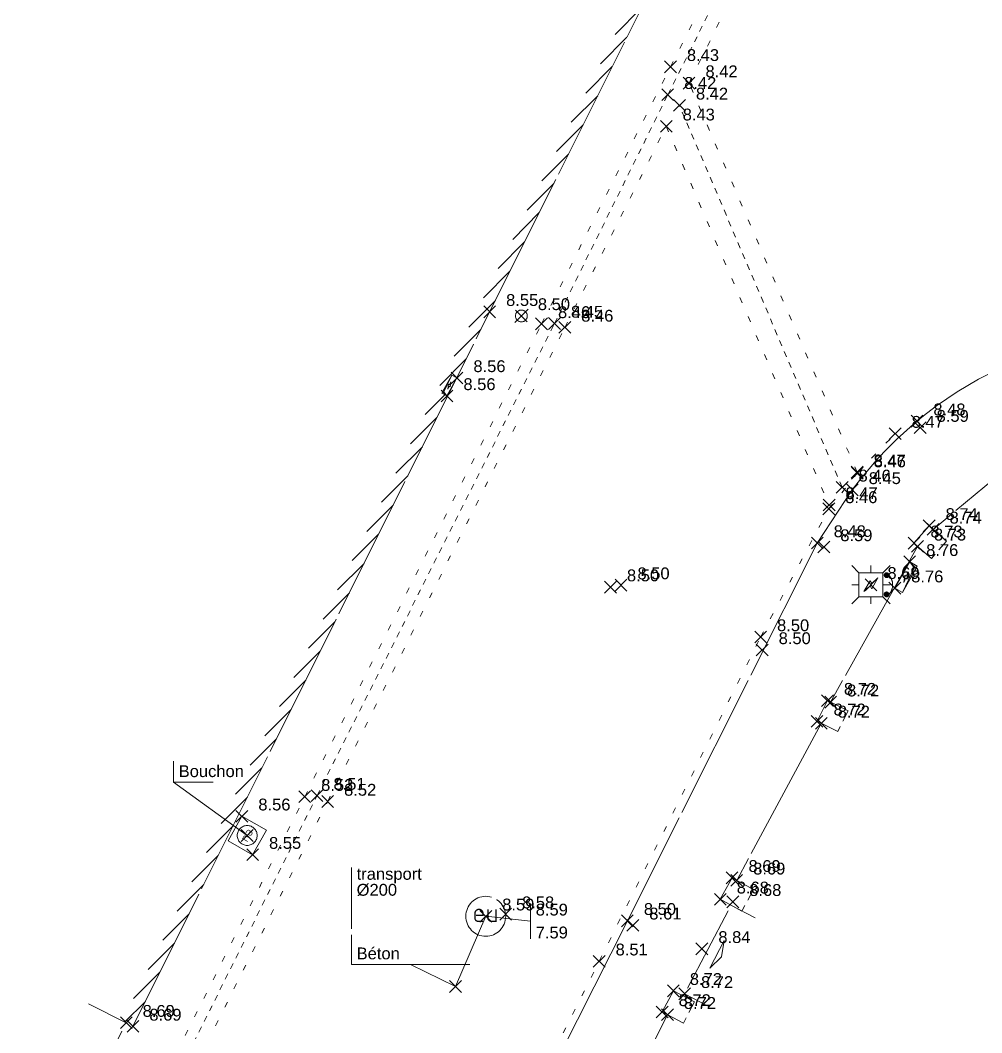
# Model space of a CAD drawing. Header units: metres. Extents: x 1232176 to 1232774, y 7198915 to 7199601.
# Drawn here: x 1232586.56 to 1232602.83, y 7199489.17 to 7199506.3 of the extents above; entities that cross this region are included whole.
import ezdxf
from ezdxf.enums import TextEntityAlignment as Align

# ---------------------------------------------------------------- set-up
doc = ezdxf.new("R2010")
doc.units = ezdxf.units.M
doc.header["$PDMODE"] = 3
doc.header["$PDSIZE"] = 0.1
for name, pattern in [('LL_0822', [2.5, 2.5, 0]), ('LL_0824', [0.35, 0.1, -0.25]), ('LL_0827', [0.2, 0.1, -0.1]), ('SL_1144', [2.5, 2.5, 0]), ('SL_1146', [2.5, 2.5, 0]), ('Socle_Continu', [2.5, 2.5, 0])]:
    doc.linetypes.add(name, pattern=pattern)
for name, color, linetype, lineweight, true_color in [('BATIM_SCS', 7, 'Socle_Continu', 13, 0xdf7fff), ('EAUUS_PSI', 7, 'Socle_Continu', 13, 0x7f3f00), ('EAUUS_SCI', 7, 'Socle_Continu', 13, 0x7f3f00), ('EAUUS_SCS', 7, 'Socle_Continu', 13, 0x7f3f00), ('EAUUS_SCT', 7, 'Socle_Continu', 13, 0x7f3f00)]:
    doc.layers.add(name, color=color, linetype=linetype, lineweight=lineweight, true_color=true_color)
for name, color, linetype, lineweight in [('CLOTH_SCS', 212, 'Socle_Continu', 13), ('CLOTU_SCS', 212, 'Socle_Continu', 13), ('EAUPO_SCS', 140, 'Socle_Continu', 13), ('ELECT_SCS', 1, 'Socle_Continu', 13), ('SIGTA_SCI', 7, 'Socle_Continu', 13), ('SIGTO_SCI', 255, 'Socle_Continu', 13), ('VOIRI_SCS', 7, 'Socle_Continu', 13)]:
    doc.layers.add(name, color=color, linetype=linetype, lineweight=lineweight)
doc.styles.add('Reseaux', font='arial.ttf')
doc.styles.get("Standard").update_dxf_attribs({"font": 'arial.ttf'})
doc.linetypes.add('CL_0181', pattern='A,3,-0.15,0.4,-0.381,["eu",Standard,S=0.254,R=0,X=-0.2,Y=-0.1],-0.381,0.4,-0.15', length=4.862)

# ---------------------------------------------------------------- blocks, each defined once
blk = doc.blocks.new('YP_1521')
at = {"layer": 'SIGTO_SCI', "color": 7, "linetype": 'Socle_Continu'}
blk.add_point((0, 0), dxfattribs=at)
at = {"layer": 'SIGTA_SCI', "linetype": 'Socle_Continu'}
blk.add_attdef('ALT', (0.278, 0.099), '', height=0.2, dxfattribs=at)
at = {"layer": 'SIGTA_SCI', "linetype": 'Socle_Continu', "flags": 9}
blk.add_attdef('CALQUE_ALT', (1.69, -1.18), '', height=0.2, dxfattribs=at)
at = {"layer": 'SIGTO_SCI', "linetype": 'Socle_Continu', "flags": 9}
for tag, p in [('ID', (1.69, 0.105)), ('NATURE', (1.69, -0.216)), ('FAMILLE', (1.69, -0.538)), ('CALQUE', (1.69, -0.859)), ('PCRS', (1.69, -1.823))]:
    blk.add_attdef(tag, p, '', height=0.2, dxfattribs=at)
blk = doc.blocks.new('FP_0406')
at = {"layer": 'ELECT_SCS', "linetype": 'Socle_Continu'}
blk.add_hatch(color=256, dxfattribs=at).paths.add_polyline_path([(0, 0), (0, 0.286), (1, 0.286), (0.1, 0.229)])
at = {"layer": 'ELECT_SCS', "linetype": 'Socle_Continu', "flags": 128}
blk.add_lwpolyline([(0, 0.286), (0, 0), (1, 0), (1, 0.286)], close=True, dxfattribs=at)
at = {"layer": 'ELECT_SCS', "linetype": 'Socle_Continu'}
blk.add_lwpolyline([(0, 0), (0, 0.286), (1, 0.286), (0.1, 0.229)], close=True, dxfattribs=at)
at = {"layer": 'ELECT_SCS', "linetype": 'Socle_Continu', "flags": 128}
blk.add_lwpolyline([(0.689, 0.161), (0.466, 0.074), (0.473, 0.136), (0.314, 0.12), (0.54, 0.215), (0.526, 0.147), (0.689, 0.161)], dxfattribs=at)
at = {"layer": 'ELECT_SCS', "linetype": 'Socle_Continu', "flags": 9}
for tag, p in [('ID', (1.244, 0.678)), ('NATURE', (1.244, 0.357)), ('FAMILLE', (1.244, 0.035)), ('CALQUE', (1.244, -0.286)), ('PCRS', (1.244, -0.607))]:
    blk.add_attdef(tag, p, '', height=0.2, dxfattribs=at)
blk = doc.blocks.new('FP_0404')
at = {"layer": 'ELECT_SCS', "linetype": 'Socle_Continu'}
h = blk.add_hatch(color=91, dxfattribs=at)
edge = h.paths.add_edge_path()
edge.add_ellipse((0.264, 0.162), major_axis=(-0.0287, 0.0287), ratio=1, start_angle=-135, end_angle=45, ccw=False)
edge.add_ellipse((0.264, 0.162), major_axis=(-0.0287, 0.0287), ratio=1, start_angle=45, end_angle=225, ccw=False)
h = blk.add_hatch(color=91, dxfattribs=at)
edge = h.paths.add_edge_path()
edge.add_ellipse((0.264, -0.163), major_axis=(-0.0287, 0.0287), ratio=1, start_angle=-135, end_angle=45, ccw=False)
edge.add_ellipse((0.264, -0.163), major_axis=(-0.0287, 0.0287), ratio=1, start_angle=45, end_angle=225, ccw=False)
at = {"layer": 'ELECT_SCS', "color": 193, "linetype": 'Socle_Continu'}
for p, q in [((-0.325, 0.325), (-0.203, 0.203)), ((0, 0.203), (0, 0.325)), ((0.203, 0.203), (0.325, 0.325)), ((-0.203, 0), (-0.325, 0)), ((0.203, 0), (0.325, 0)), ((-0.203, -0.203), (-0.325, -0.325)), ((0, -0.203), (0, -0.325)), ((0.325, -0.325), (0.203, -0.203))]:
    blk.add_line(p, q, dxfattribs=at)
at = {"layer": 'ELECT_SCS', "color": 91, "linetype": 'Socle_Continu', "flags": 128}
blk.add_lwpolyline([(-0.203, -0.203), (0.203, -0.203), (0.203, 0.203), (-0.203, 0.203)], close=True, dxfattribs=at)
at = {"layer": 'ELECT_SCS', "color": 91, "linetype": 'Socle_Continu'}
for points in [[(0.305, 0.162, 0.098491), (0.302, 0.178, 0.098491), (0.293, 0.191, 0.098491), (0.28, 0.2, 0.098491), (0.264, 0.203, 0.098491), (0.249, 0.2, 0.098491), (0.235, 0.191, 0.098491), (0.227, 0.178, 0.098491), (0.223, 0.162, 0.098491)], [(0.223, 0.162, 0.098491), (0.227, 0.147, 0.098491), (0.235, 0.134, 0.098491), (0.249, 0.125, 0.098491), (0.264, 0.122, 0.098491), (0.28, 0.125, 0.098491), (0.293, 0.134, 0.098491), (0.302, 0.147, 0.098491), (0.305, 0.162, 0.098491)], [(0.305, -0.163, 0.081301), (0.347, -0.095, 0.098491), (0.366, 0, 0.098491), (0.347, 0.095, 0.081301), (0.305, 0.162, 0.098491)], [(0.305, -0.163, 0.098491), (0.302, -0.147, 0.098491), (0.293, -0.134, 0.098491), (0.28, -0.125, 0.098491), (0.264, -0.122, 0.098491), (0.249, -0.125, 0.098491), (0.235, -0.134, 0.098491), (0.227, -0.147, 0.098491), (0.223, -0.163, 0.098491)], [(0.223, -0.163, 0.098491), (0.227, -0.178, 0.098491), (0.235, -0.191, 0.098491), (0.249, -0.2, 0.098491), (0.264, -0.203, 0.098491), (0.28, -0.2, 0.098491), (0.293, -0.191, 0.098491), (0.302, -0.178, 0.098491), (0.305, -0.163, 0.098491)]]:
    blk.add_lwpolyline(points, format="xyb", dxfattribs=at)
at = {"layer": 'ELECT_SCS', "linetype": 'Socle_Continu', "flags": 128}
blk.add_lwpolyline([(-0.119, -0.115), (-0.014, 0.066), (0.015, 0.019), (0.115, 0.117), (0.012, -0.071), (-0.016, -0.017), (-0.119, -0.115)], dxfattribs=at)
at = {"layer": 'ELECT_SCS', "linetype": 'Socle_Continu', "flags": 9}
for tag, p in [('ID', (0.868, 0.47)), ('NATURE', (0.868, 0.148)), ('FAMILLE', (0.868, -0.173)), ('CALQUE', (0.868, -0.494)), ('PCRS', (0.868, -0.815))]:
    blk.add_attdef(tag, p, '', height=0.2, dxfattribs=at)
blk = doc.blocks.new('SP_1161')
at = {"layer": 'CLOTU_SCS', "linetype": 'Socle_Continu'}
for p, q in [((0, 0), (0, 0.2745)), ((1, 0.2745), (1, 0)), ((0.5, 0.1545), (0.3438, 0.103)), ((0.6563, 0.103), (0.5, 0.1545)), ((0.3438, 0.103), (0.6563, 0.103)), ((0.0625, 0), (0.9375, 0))]:
    blk.add_line(p, q, dxfattribs=at)
at = {"layer": 'CLOTU_SCS', "linetype": 'Socle_Continu', "flags": 9}
for tag, p in [('ID', (1.3598, 0.3853)), ('NATURE', (1.3598, 0.0641)), ('FAMILLE', (1.3598, -0.2572)), ('CALQUE', (1.3598, -0.5785)), ('PCRS', (1.3598, -0.8998))]:
    blk.add_attdef(tag, p, '', height=0.2, dxfattribs=at)
blk = doc.blocks.new('CP_0163')
at = {"layer": 'EAUUS_SCS', "linetype": 'Socle_Continu'}
blk.add_lwpolyline([(0, 0), (1, 0), (1, 1), (0, 1)], close=True, dxfattribs=at)
at = {"layer": 'EAUUS_SCS', "linetype": 'Socle_Continu', "const_width": 0.0235, "flags": 128}
for points in [[(0.45, 0.412), (0.362, 0.412, -0.405328), (0.31, 0.465), (0.31, 0.553, -0.999132), (0.45, 0.553), (0.45, 0.518), (0.327, 0.518)], [(0.538, 0.624), (0.538, 0.474, 0.410802), (0.6, 0.412), (0.679, 0.412), (0.679, 0.624)]]:
    blk.add_lwpolyline(points, format="xyb", dxfattribs=at)
at = {"layer": 'EAUUS_SCS', "linetype": 'Socle_Continu'}
blk.add_circle((0.5, 0.5), 0.353, dxfattribs=at)
at = {"layer": 'EAUUS_SCS', "linetype": 'Socle_Continu', "flags": 9}
for tag, p in [('ID', (1.381, 1.06)), ('NATURE', (1.381, 0.739)), ('FAMILLE', (1.381, 0.417)), ('CALQUE', (1.381, 0.096)), ('TYPE', (1.381, -0.546)), ('PCRS', (1.381, -0.225))]:
    blk.add_attdef(tag, p, '', height=0.2, dxfattribs=at)
blk = doc.blocks.new('CP_0161')
at = {"layer": 'EAUUS_SCS', "linetype": 'Socle_Continu', "const_width": 0.0333, "flags": 128}
for points in [[(-0.071, -0.125), (-0.195, -0.125, -0.405328), (-0.27, -0.05), (-0.27, 0.075, -0.999132), (-0.071, 0.075), (-0.071, 0.025), (-0.245, 0.025)], [(0.054, 0.175), (0.054, -0.038, 0.410802), (0.141, -0.125), (0.253, -0.125), (0.253, 0.175)]]:
    blk.add_lwpolyline(points, format="xyb", dxfattribs=at)
at = {"layer": 'EAUUS_SCS', "linetype": 'Socle_Continu'}
blk.add_circle((0, 0), 0.5, dxfattribs=at)
at = {"layer": 'EAUUS_SCS', "linetype": 'Socle_Continu', "flags": 9}
for tag, p in [('ID', (0.989, 0.577)), ('NATURE', (0.989, 0.255)), ('FAMILLE', (0.989, -0.066)), ('CALQUE', (0.989, -0.387)), ('PCRS', (0.989, -0.709)), ('TYPE', (0.989, -1.03))]:
    blk.add_attdef(tag, p, '', height=0.2, dxfattribs=at)
blk = doc.blocks.new('AP_0001')
at = {"layer": 'EAUPO_SCS', "linetype": 'Socle_Continu'}
blk.add_line((0.113, 0.113), (-0.113, -0.113), dxfattribs=at)
blk.add_circle((0, 0), 0.1, dxfattribs=at)
at = {"layer": 'EAUPO_SCS', "linetype": 'Socle_Continu', "flags": 9}
for tag, p in [('ID', (0.809, 0.507)), ('NATURE', (0.809, 0.186)), ('FAMILLE', (0.809, -0.135)), ('CALQUE', (0.809, -0.456)), ('PCRS', (0.809, -0.778))]:
    blk.add_attdef(tag, p, '', height=0.2, dxfattribs=at)
blk = doc.blocks.new('RP_1126')
at = {"layer": 'BATIM_SCS', "linetype": 'Socle_Continu', "flags": 128}
blk.add_lwpolyline([(0, 0), (0, 1), (1, 1), (1, 0)], close=True, dxfattribs=at)
at = {"layer": 'BATIM_SCS', "linetype": 'Socle_Continu', "flags": 9}
for tag, p in [('NATURE', (1.409, 0.67)), ('ID', (1.409, 0.991)), ('FAMILLE', (1.409, 0.349)), ('CALQUE', (1.409, 0.028)), ('PCRS', (1.409, -0.294))]:
    blk.add_attdef(tag, p, '', height=0.2, dxfattribs=at)
blk = doc.blocks.new('*U91')
at = {"layer": 'EAUUS_SCI', "linetype": 'Socle_Continu'}
blk.add_line((-0.76, 0.374), (0, 0), dxfattribs=at)
at = {"layer": 'EAUUS_SCI', "linetype": 'Socle_Continu', "flags": 128}
blk.add_lwpolyline([(0.24, 0.374), (-1.76, 0.374), (-1.76, 2.013)], dxfattribs=at)
at = {"layer": 'EAUUS_SCI', "linetype": 'Socle_Continu'}
blk.add_point((0, 0), dxfattribs=at)
for tag, p in [('TYPE', (-1.672, 1.808)), ('DIAM', (-1.672, 1.537)), ('NBR', (-1.672, 1.259)), ('LARG', (-1.672, 0.993)), ('HAUT', (-1.672, 0.727)), ('MATER', (-1.672, 0.462))]:
    blk.add_attdef(tag, p, '', height=0.2, dxfattribs=at)
at = {"layer": 'EAUUS_SCI', "linetype": 'Socle_Continu', "flags": 9}
for tag, p in [('ID', (2.47, 1.418)), ('NATURE', (2.47, 1.097)), ('FAMILLE', (2.47, 0.776)), ('CALQUE', (2.47, 0.454))]:
    blk.add_attdef(tag, p, '', height=0.2, dxfattribs=at)
blk = doc.blocks.new('*U89')
at = {"layer": 'EAUUS_SCI', "linetype": 'Socle_Continu'}
blk.add_line((-1.247, 0.9), (0, 0), dxfattribs=at)
at = {"layer": 'EAUUS_SCI', "linetype": 'Socle_Continu', "flags": 128}
blk.add_lwpolyline([(-0.574, 0.9), (-1.247, 0.9), (-1.247, 1.257)], dxfattribs=at)
at = {"layer": 'EAUUS_SCI', "linetype": 'Socle_Continu'}
blk.add_point((0, 0), dxfattribs=at)
blk.add_attdef('TXT', (-1.159, 0.988), '', height=0.2, dxfattribs=at)
at = {"layer": 'EAUUS_SCI', "linetype": 'Socle_Continu', "flags": 9}
for tag, p in [('ID', (1.967, 0.144)), ('NATURE', (1.967, -0.177)), ('FAMILLE', (1.967, -0.499)), ('CALQUE', (1.967, -0.82)), ('PCRS', (1.967, -1.141))]:
    blk.add_attdef(tag, p, '', height=0.2, dxfattribs=at)
blk = doc.blocks.new('*U83')
at = {"layer": 'EAUUS_PSI', "linetype": 'Socle_Continu'}
blk.add_line((0.754, -0.082), (0, 0), dxfattribs=at)
at = {"layer": 'EAUUS_PSI', "linetype": 'Socle_Continu', "flags": 128}
blk.add_lwpolyline([(0.754, -0.382), (0.754, 0.218)], dxfattribs=at)
at = {"layer": 'EAUUS_PSI', "linetype": 'Socle_Continu'}
blk.add_point((0, 0), dxfattribs=at)
at = {"layer": 'EAUUS_PSI', "linetype": 'Socle_Continu', "style": 'Reseaux', "flags": 9}
for tag, p in [('ID', (2.525, 0.541)), ('NATURE', (2.525, 0.22))]:
    blk.add_attdef(tag, p, '', height=0.2, dxfattribs=at)
at = {"layer": 'EAUUS_PSI', "linetype": 'Socle_Continu'}
for tag, p in [('TAMPON', (0.844, 0.113)), ('RADIER', (0.844, -0.274))]:
    blk.add_attdef(tag, text='', height=0.2, dxfattribs=at).set_placement(p, align=Align.MIDDLE_LEFT)
at = {"layer": 'EAUUS_PSI', "linetype": 'Socle_Continu', "flags": 9}
for tag, p in [('FAMILLE', (2.525, -0.101)), ('CALQUE', (2.546, -0.505))]:
    blk.add_attdef(tag, p, '', height=0.2, dxfattribs=at)

msp = doc.modelspace()

# ---------------------------------------------------------------- hatches: boundary and pattern name
at = {"layer": 'CLOTH_SCS', "linetype": 'Socle_Continu'}
h = msp.add_hatch(dxfattribs=at)
h.set_pattern_fill('SL_1144', color=256, pattern_type=2)
h.set_pattern_definition([(45, (0, 0), (-0.1237436867076, 0.1237436867076), [])])
h.paths.add_polyline_path([(1232600.969, 7199514.305), (1232597.93, 7199517.505), (1232597.785, 7199517.367), (1232600.728, 7199514.269), (1232594.324, 7199501.458), (1232588.29, 7199489.369), (1232588.469, 7199489.28), (1232593.788, 7199499.936), (1232593.781, 7199499.946), (1232593.694, 7199499.994), (1232593.863, 7199500.298), (1232593.946, 7199500.252), (1232594.503, 7199501.369)])

# ---------------------------------------------------------------- linework, layer by layer
at = {"layer": 'CLOTU_SCS', "linetype": 'SL_1144'}
msp.add_polyline3d([(1232588.469, 7199489.28, 8.69), (1232594.503, 7199501.369, 8.55), (1232600.969, 7199514.305, 8.34), (1232597.93, 7199517.505, 8.26)], dxfattribs=at)
at = {"layer": 'CLOTU_SCS', "linetype": 'SL_1146'}
for points in [[(1232604.309, 7199499.602, 8.69), (1232602.005, 7199497.689, 8.74)], [(1232601.74, 7199497.401, 8.73), (1232600.27, 7199494.765, 8.72)], [(1232600.113, 7199494.407, 8.72), (1232598.682, 7199491.751, 8.69)], [(1232597.51, 7199489.478, 8.72), (1232596.188, 7199486.83, 8.75)]]:
    msp.add_polyline3d(points, dxfattribs=at)
at = {"layer": 'EAUUS_SCT', "linetype": 'CL_0181'}
msp.add_polyline3d([(1232594.437, 7199491.143, 7.59), (1232593.925, 7199489.954, 7.59)], dxfattribs=at)
at = {"layer": 'VOIRI_SCS', "linetype": 'LL_0824'}
for points in [[(1232587.631, 7199485.685, 8.59), (1232591.375, 7199493.166, 8.52), (1232595.381, 7199501.165, 8.46), (1232597.561, 7199505.513, 8.43), (1232600.653, 7199511.654, 8.38), (1232601.495, 7199513.523, 8.35)], [(1232600.72, 7199498.656, 8.47), (1232597.875, 7199505.238, 8.42), (1232600.96, 7199511.443, 8.38), (1232601.856, 7199513.385, 8.34)], [(1232587.985, 7199485.534, 8.59), (1232591.763, 7199493.084, 8.52), (1232595.774, 7199501.105, 8.46), (1232597.49, 7199504.507, 8.43), (1232600.245, 7199498.102, 8.47)], [(1232591.665, 7199481.036, 8.57), (1232596.355, 7199490.382, 8.51), (1232599.086, 7199495.867, 8.5), (1232600.239, 7199498.035, 8.46), (1232600.721, 7199498.64, 8.46), (1232601.363, 7199499.308, 8.47)]]:
    msp.add_polyline3d(points, dxfattribs=at)
at = {"layer": 'VOIRI_SCS', "linetype": 'LL_0827'}
for points in [[(1232587.796, 7199485.605, 8.58), (1232591.583, 7199493.184, 8.51), (1232595.6, 7199501.171, 8.45), (1232597.515, 7199505.041, 8.42), (1232600.792, 7199511.544, 8.36), (1232601.66, 7199513.438, 8.33)], [(1232600.465, 7199498.4, 8.46), (1232597.714, 7199504.861, 8.42)]]:
    msp.add_polyline3d(points, dxfattribs=at)
at = {"layer": 'VOIRI_SCS', "linetype": 'LL_0822'}
msp.add_polyline3d([(1232602.961, 7199500.326, 8.508), (1232602.774, 7199500.228, 8.504), (1232602.59, 7199500.124, 8.5), (1232602.411, 7199500.014, 8.496), (1232602.234, 7199499.899, 8.492), (1232602.062, 7199499.778, 8.488), (1232601.894, 7199499.651, 8.484), (1232601.73, 7199499.518, 8.48), (1232601.557, 7199499.369, 8.476), (1232601.39, 7199499.213, 8.471), (1232601.228, 7199499.053, 8.467), (1232601.071, 7199498.886, 8.463), (1232600.92, 7199498.714, 8.459), (1232600.776, 7199498.537, 8.454), (1232600.637, 7199498.356, 8.45), (1232600.044, 7199497.457, 8.48), (1232596.833, 7199491.067, 8.5), (1232591.728, 7199480.926, 8.57)], dxfattribs=at)

# ---------------------------------------------------------------- block references
at = {"layer": 'BATIM_SCS', "linetype": 'Socle_Continu'}
for p, xscale, yscale, zscale, rotation in [((1232601.68, 7199497.454, 8.73), 0.3906531154328435, 0.3906531154328435, 0.930126465316294, 318.8641173855186), ((1232600.041, 7199494.442, 8.72), 0.390645103348474, 0.390645103348474, 0.9301073889249378, 333.3479729063038), ((1232598.404, 7199491.43, 8.68), 0.4149492451266915, 0.4149492451266915, 0.9879743931587892, 331.4024887103786), ((1232597.421, 7199489.525, 8.72), 0.404870850407176, 0.404870850407176, 0.9639782152551806, 332.169656268288)]:
    msp.add_blockref('RP_1126', p, dxfattribs=dict(at, xscale=xscale, yscale=yscale, zscale=zscale, rotation=rotation))
at = {"layer": 'CLOTU_SCS', "linetype": 'Socle_Continu', "xscale": -1.693054832926596, "yscale": 1.693086245067696, "zscale": 0.9634958074929408, "rotation": 242.3835487161278}
msp.add_blockref('SP_1161', (1232597.8, 7199489.831, 8.72), dxfattribs=at)
at = {"layer": 'CLOTU_SCS', "linetype": 'Socle_Continu', "xscale": 2.601854908787958, "yscale": 2.601854908787958, "rotation": 63.72284093985508}
msp.add_blockref('SP_1161', (1232587.204, 7199487.01, 8.7), dxfattribs=at)
at = {"layer": 'EAUPO_SCS', "linetype": 'Socle_Continu'}
msp.add_blockref('AP_0001', (1232595.04, 7199501.299, 8.5), dxfattribs=at)
at = {"layer": 'EAUUS_PSI', "linetype": 'Socle_Continu'}
ref = msp.add_blockref('*U83', (1232594.437, 7199491.143, 8.59), dxfattribs=at)
ref.add_attrib('TAMPON', '8.59', dxfattribs={"linetype": 'Socle_Continu', "height": 0.2}).set_placement((1232595.282, 7199491.256), align=Align.MIDDLE_LEFT)
ref.add_attrib('RADIER', '7.59', dxfattribs={"linetype": 'Socle_Continu', "height": 0.2}).set_placement((1232595.282, 7199490.869), align=Align.MIDDLE_LEFT)
at = {"layer": 'EAUUS_SCI', "linetype": 'Socle_Continu'}
msp.add_blockref('*U89', (1232590.402, 7199492.51), dxfattribs=at).add_auto_attribs({'TXT': 'Bouchon'})
ref = msp.add_blockref('*U91', (1232593.925, 7199489.954), dxfattribs=at)
ref.add_attrib('TYPE', 'transport', (1232592.253, 7199491.761), dxfattribs={"linetype": 'Socle_Continu', "height": 0.2})
ref.add_attrib('DIAM', 'Ø200', (1232592.253, 7199491.491), dxfattribs={"linetype": 'Socle_Continu', "height": 0.2})
ref.add_attrib('MATER', 'Béton', (1232592.253, 7199490.415), dxfattribs={"linetype": 'Socle_Continu', "height": 0.2})
at = {"layer": 'EAUUS_SCS', "linetype": 'Socle_Continu', "xscale": 0.4772081548802232, "yscale": 0.4772081548802232, "rotation": 240.55909919927}
msp.add_blockref('CP_0163', (1232590.312, 7199492.835, 8.56), dxfattribs=at)
at = {"layer": 'EAUUS_SCS', "linetype": 'Socle_Continu', "xscale": 0.6755963010413333, "yscale": 0.6755963010413333}
msp.add_blockref('CP_0161', (1232594.437, 7199491.143, 8.59), dxfattribs=at)
at = {"layer": 'ELECT_SCS', "linetype": 'Socle_Continu'}
for p, xscale, yscale, rotation in [((1232593.781, 7199499.946, 8.56), 0.3480479565993319, 0.3480479565993319, 60.95331058906847), ((1232601.608, 7199497.139, 8.76), 0.5129659058650172, 0.5129659058650172, 240.501860512991)]:
    msp.add_blockref('FP_0406', p, dxfattribs=dict(at, xscale=xscale, yscale=yscale, rotation=rotation))
msp.add_blockref('FP_0404', (1232600.953, 7199496.751, 8.69), dxfattribs=at)
at = {"layer": 'SIGTO_SCI', "linetype": 'Socle_Continu'}
ref = msp.add_blockref('YP_1521', (1232597.561, 7199505.513, 8.43), dxfattribs=at)
ref.add_attrib('ALT', '8.43', (1232597.839, 7199505.612, 8.43), dxfattribs={"layer": 'SIGTA_SCI', "linetype": 'Socle_Continu', "height": 0.2})
ref = msp.add_blockref('YP_1521', (1232597.875, 7199505.238, 8.42), dxfattribs=at)
ref.add_attrib('ALT', '8.42', (1232598.153, 7199505.337, 8.42), dxfattribs={"layer": 'SIGTA_SCI', "linetype": 'Socle_Continu', "height": 0.2})
ref = msp.add_blockref('YP_1521', (1232597.515, 7199505.041, 8.42), dxfattribs=at)
ref.add_attrib('ALT', '8.42', (1232597.793, 7199505.14, 8.42), dxfattribs={"layer": 'SIGTA_SCI', "linetype": 'Socle_Continu', "height": 0.2})
ref = msp.add_blockref('YP_1521', (1232597.714, 7199504.861, 8.42), dxfattribs=at)
ref.add_attrib('ALT', '8.42', (1232597.992, 7199504.96, 8.42), dxfattribs={"layer": 'SIGTA_SCI', "linetype": 'Socle_Continu', "height": 0.2})
ref = msp.add_blockref('YP_1521', (1232597.49, 7199504.507, 8.43), dxfattribs=at)
ref.add_attrib('ALT', '8.43', (1232597.768, 7199504.606, 8.43), dxfattribs={"layer": 'SIGTA_SCI', "linetype": 'Socle_Continu', "height": 0.2})
ref = msp.add_blockref('YP_1521', (1232594.503, 7199501.369, 8.55), dxfattribs=at)
ref.add_attrib('ALT', '8.55', (1232594.781, 7199501.468, 8.55), dxfattribs={"layer": 'SIGTA_SCI', "linetype": 'Socle_Continu', "height": 0.2})
ref = msp.add_blockref('YP_1521', (1232595.04, 7199501.299, 8.5), dxfattribs=at)
ref.add_attrib('ALT', '8.50', (1232595.318, 7199501.398, 8.5), dxfattribs={"layer": 'SIGTA_SCI', "linetype": 'Socle_Continu', "height": 0.2})
ref = msp.add_blockref('YP_1521', (1232595.381, 7199501.165, 8.46), dxfattribs=at)
ref.add_attrib('ALT', '8.46', (1232595.659, 7199501.263, 8.46), dxfattribs={"layer": 'SIGTA_SCI', "linetype": 'Socle_Continu', "height": 0.2})
ref = msp.add_blockref('YP_1521', (1232595.6, 7199501.171, 8.45), dxfattribs=at)
ref.add_attrib('ALT', '8.45', (1232595.878, 7199501.27, 8.45), dxfattribs={"layer": 'SIGTA_SCI', "linetype": 'Socle_Continu', "height": 0.2})
ref = msp.add_blockref('YP_1521', (1232595.774, 7199501.105, 8.46), dxfattribs=at)
ref.add_attrib('ALT', '8.46', (1232596.052, 7199501.203, 8.46), dxfattribs={"layer": 'SIGTA_SCI', "linetype": 'Socle_Continu', "height": 0.2})
ref = msp.add_blockref('YP_1521', (1232593.95, 7199500.25, 8.56), dxfattribs=at)
ref.add_attrib('ALT', '8.56', (1232594.228, 7199500.349, 8.56), dxfattribs={"layer": 'SIGTA_SCI', "linetype": 'Socle_Continu', "height": 0.2})
ref = msp.add_blockref('YP_1521', (1232593.781, 7199499.946, 8.56), dxfattribs=at)
ref.add_attrib('ALT', '8.56', (1232594.059, 7199500.045, 8.56), dxfattribs={"layer": 'SIGTA_SCI', "linetype": 'Socle_Continu', "height": 0.2})
ref = msp.add_blockref('YP_1521', (1232601.73, 7199499.518, 8.48), dxfattribs=at)
ref.add_attrib('ALT', '8.48', (1232602.008, 7199499.617, 8.48), dxfattribs={"layer": 'SIGTA_SCI', "linetype": 'Socle_Continu', "height": 0.2})
ref = msp.add_blockref('YP_1521', (1232601.785, 7199499.409, 8.59), dxfattribs=at)
ref.add_attrib('ALT', '8.59', (1232602.063, 7199499.508, 8.59), dxfattribs={"layer": 'SIGTA_SCI', "linetype": 'Socle_Continu', "height": 0.2})
ref = msp.add_blockref('YP_1521', (1232601.363, 7199499.308, 8.47), dxfattribs=at)
ref.add_attrib('ALT', '8.47', (1232601.641, 7199499.407, 8.47), dxfattribs={"layer": 'SIGTA_SCI', "linetype": 'Socle_Continu', "height": 0.2})
ref = msp.add_blockref('YP_1521', (1232600.72, 7199498.656, 8.47), dxfattribs=at)
ref.add_attrib('ALT', '8.47', (1232600.998, 7199498.754, 8.47), dxfattribs={"layer": 'SIGTA_SCI', "linetype": 'Socle_Continu', "height": 0.2})
ref = msp.add_blockref('YP_1521', (1232600.721, 7199498.64, 8.46), dxfattribs=at)
ref.add_attrib('ALT', '8.46', (1232600.999, 7199498.739, 8.46), dxfattribs={"layer": 'SIGTA_SCI', "linetype": 'Socle_Continu', "height": 0.2})
ref = msp.add_blockref('YP_1521', (1232600.465, 7199498.4, 8.46), dxfattribs=at)
ref.add_attrib('ALT', '8.46', (1232600.743, 7199498.498, 8.46), dxfattribs={"layer": 'SIGTA_SCI', "linetype": 'Socle_Continu', "height": 0.2})
ref = msp.add_blockref('YP_1521', (1232600.637, 7199498.356, 8.45), dxfattribs=at)
ref.add_attrib('ALT', '8.45', (1232600.915, 7199498.455, 8.45), dxfattribs={"layer": 'SIGTA_SCI', "linetype": 'Socle_Continu', "height": 0.2})
ref = msp.add_blockref('YP_1521', (1232600.239, 7199498.035, 8.46), dxfattribs=at)
ref.add_attrib('ALT', '8.46', (1232600.517, 7199498.133, 8.46), dxfattribs={"layer": 'SIGTA_SCI', "linetype": 'Socle_Continu', "height": 0.2})
ref = msp.add_blockref('YP_1521', (1232600.245, 7199498.102, 8.47), dxfattribs=at)
ref.add_attrib('ALT', '8.47', (1232600.523, 7199498.2, 8.47), dxfattribs={"layer": 'SIGTA_SCI', "linetype": 'Socle_Continu', "height": 0.2})
ref = msp.add_blockref('YP_1521', (1232601.937, 7199497.748, 8.74), dxfattribs=at)
ref.add_attrib('ALT', '8.74', (1232602.215, 7199497.847, 8.74), dxfattribs={"layer": 'SIGTA_SCI', "linetype": 'Socle_Continu', "height": 0.2})
ref = msp.add_blockref('YP_1521', (1232602.005, 7199497.689, 8.74), dxfattribs=at)
ref.add_attrib('ALT', '8.74', (1232602.282, 7199497.787, 8.74), dxfattribs={"layer": 'SIGTA_SCI', "linetype": 'Socle_Continu', "height": 0.2})
ref = msp.add_blockref('YP_1521', (1232600.044, 7199497.457, 8.48), dxfattribs=at)
ref.add_attrib('ALT', '8.48', (1232600.322, 7199497.556, 8.48), dxfattribs={"layer": 'SIGTA_SCI', "linetype": 'Socle_Continu', "height": 0.2})
ref = msp.add_blockref('YP_1521', (1232600.156, 7199497.39, 8.59), dxfattribs=at)
ref.add_attrib('ALT', '8.59', (1232600.434, 7199497.489, 8.59), dxfattribs={"layer": 'SIGTA_SCI', "linetype": 'Socle_Continu', "height": 0.2})
ref = msp.add_blockref('YP_1521', (1232601.68, 7199497.454, 8.73), dxfattribs=at)
ref.add_attrib('ALT', '8.73', (1232601.958, 7199497.552, 8.73), dxfattribs={"layer": 'SIGTA_SCI', "linetype": 'Socle_Continu', "height": 0.2})
ref = msp.add_blockref('YP_1521', (1232601.74, 7199497.401, 8.73), dxfattribs=at)
ref.add_attrib('ALT', '8.73', (1232602.018, 7199497.5, 8.73), dxfattribs={"layer": 'SIGTA_SCI', "linetype": 'Socle_Continu', "height": 0.2})
ref = msp.add_blockref('YP_1521', (1232601.608, 7199497.139, 8.76), dxfattribs=at)
ref.add_attrib('ALT', '8.76', (1232601.886, 7199497.238, 8.76), dxfattribs={"layer": 'SIGTA_SCI', "linetype": 'Socle_Continu', "height": 0.2})
ref = msp.add_blockref('YP_1521', (1232596.547, 7199496.711, 8.5), dxfattribs=at)
ref.add_attrib('ALT', '8.50', (1232596.825, 7199496.81, 8.5), dxfattribs={"layer": 'SIGTA_SCI', "linetype": 'Socle_Continu', "height": 0.2})
ref = msp.add_blockref('YP_1521', (1232596.725, 7199496.745, 8.5), dxfattribs=at)
ref.add_attrib('ALT', '8.50', (1232597.003, 7199496.844, 8.5), dxfattribs={"layer": 'SIGTA_SCI', "linetype": 'Socle_Continu', "height": 0.2})
ref = msp.add_blockref('YP_1521', (1232600.953, 7199496.751, 8.69), dxfattribs=at)
ref.add_attrib('ALT', '8.69', (1232601.231, 7199496.85, 8.69), dxfattribs={"layer": 'SIGTA_SCI', "linetype": 'Socle_Continu', "height": 0.2})
ref = msp.add_blockref('YP_1521', (1232601.355, 7199496.693, 8.76), dxfattribs=at)
ref.add_attrib('ALT', '8.76', (1232601.633, 7199496.792, 8.76), dxfattribs={"layer": 'SIGTA_SCI', "linetype": 'Socle_Continu', "height": 0.2})
ref = msp.add_blockref('YP_1521', (1232599.086, 7199495.867, 8.5), dxfattribs=at)
ref.add_attrib('ALT', '8.50', (1232599.364, 7199495.966, 8.5), dxfattribs={"layer": 'SIGTA_SCI', "linetype": 'Socle_Continu', "height": 0.2})
ref = msp.add_blockref('YP_1521', (1232599.113, 7199495.648, 8.5), dxfattribs=at)
ref.add_attrib('ALT', '8.50', (1232599.391, 7199495.747, 8.5), dxfattribs={"layer": 'SIGTA_SCI', "linetype": 'Socle_Continu', "height": 0.2})
ref = msp.add_blockref('YP_1521', (1232600.217, 7199494.792, 8.72), dxfattribs=at)
ref.add_attrib('ALT', '8.72', (1232600.495, 7199494.89, 8.72), dxfattribs={"layer": 'SIGTA_SCI', "linetype": 'Socle_Continu', "height": 0.2})
ref = msp.add_blockref('YP_1521', (1232600.27, 7199494.765, 8.72), dxfattribs=at)
ref.add_attrib('ALT', '8.72', (1232600.548, 7199494.863, 8.72), dxfattribs={"layer": 'SIGTA_SCI', "linetype": 'Socle_Continu', "height": 0.2})
ref = msp.add_blockref('YP_1521', (1232600.041, 7199494.442, 8.72), dxfattribs=at)
ref.add_attrib('ALT', '8.72', (1232600.319, 7199494.541, 8.72), dxfattribs={"layer": 'SIGTA_SCI', "linetype": 'Socle_Continu', "height": 0.2})
ref = msp.add_blockref('YP_1521', (1232600.113, 7199494.407, 8.72), dxfattribs=at)
ref.add_attrib('ALT', '8.72', (1232600.391, 7199494.505, 8.72), dxfattribs={"layer": 'SIGTA_SCI', "linetype": 'Socle_Continu', "height": 0.2})
ref = msp.add_blockref('YP_1521', (1232591.375, 7199493.166, 8.52), dxfattribs=at)
ref.add_attrib('ALT', '8.52', (1232591.653, 7199493.265, 8.52), dxfattribs={"layer": 'SIGTA_SCI', "linetype": 'Socle_Continu', "height": 0.2})
ref = msp.add_blockref('YP_1521', (1232591.583, 7199493.184, 8.51), dxfattribs=at)
ref.add_attrib('ALT', '8.51', (1232591.861, 7199493.283, 8.51), dxfattribs={"layer": 'SIGTA_SCI', "linetype": 'Socle_Continu', "height": 0.2})
ref = msp.add_blockref('YP_1521', (1232591.763, 7199493.084, 8.52), dxfattribs=at)
ref.add_attrib('ALT', '8.52', (1232592.041, 7199493.183, 8.52), dxfattribs={"layer": 'SIGTA_SCI', "linetype": 'Socle_Continu', "height": 0.2})
ref = msp.add_blockref('YP_1521', (1232590.312, 7199492.835, 8.56), dxfattribs=at)
ref.add_attrib('ALT', '8.56', (1232590.59, 7199492.934, 8.56), dxfattribs={"layer": 'SIGTA_SCI', "linetype": 'Socle_Continu', "height": 0.2})
ref = msp.add_blockref('YP_1521', (1232590.493, 7199492.185, 8.55), dxfattribs=at)
ref.add_attrib('ALT', '8.55', (1232590.771, 7199492.284, 8.55), dxfattribs={"layer": 'SIGTA_SCI', "linetype": 'Socle_Continu', "height": 0.2})
ref = msp.add_blockref('YP_1521', (1232598.603, 7199491.794, 8.69), dxfattribs=at)
ref.add_attrib('ALT', '8.69', (1232598.881, 7199491.893, 8.69), dxfattribs={"layer": 'SIGTA_SCI', "linetype": 'Socle_Continu', "height": 0.2})
ref = msp.add_blockref('YP_1521', (1232598.682, 7199491.751, 8.69), dxfattribs=at)
ref.add_attrib('ALT', '8.69', (1232598.96, 7199491.85, 8.69), dxfattribs={"layer": 'SIGTA_SCI', "linetype": 'Socle_Continu', "height": 0.2})
ref = msp.add_blockref('YP_1521', (1232598.404, 7199491.43, 8.68), dxfattribs=at)
ref.add_attrib('ALT', '8.68', (1232598.682, 7199491.529, 8.68), dxfattribs={"layer": 'SIGTA_SCI', "linetype": 'Socle_Continu', "height": 0.2})
ref = msp.add_blockref('YP_1521', (1232598.615, 7199491.388, 8.68), dxfattribs=at)
ref.add_attrib('ALT', '8.68', (1232598.893, 7199491.487, 8.68), dxfattribs={"layer": 'SIGTA_SCI', "linetype": 'Socle_Continu', "height": 0.2})
ref = msp.add_blockref('YP_1521', (1232594.437, 7199491.143, 8.59), dxfattribs=at)
ref.add_attrib('ALT', '8.59', (1232594.715, 7199491.242, 8.59), dxfattribs={"layer": 'SIGTA_SCI', "linetype": 'Socle_Continu', "height": 0.2})
ref = msp.add_blockref('YP_1521', (1232594.773, 7199491.179, 8.58), dxfattribs=at)
ref.add_attrib('ALT', '8.58', (1232595.051, 7199491.278, 8.58), dxfattribs={"layer": 'SIGTA_SCI', "linetype": 'Socle_Continu', "height": 0.2})
ref = msp.add_blockref('YP_1521', (1232596.833, 7199491.067, 8.5), dxfattribs=at)
ref.add_attrib('ALT', '8.50', (1232597.111, 7199491.166, 8.5), dxfattribs={"layer": 'SIGTA_SCI', "linetype": 'Socle_Continu', "height": 0.2})
ref = msp.add_blockref('YP_1521', (1232596.925, 7199490.99, 8.61), dxfattribs=at)
ref.add_attrib('ALT', '8.61', (1232597.203, 7199491.089, 8.61), dxfattribs={"layer": 'SIGTA_SCI', "linetype": 'Socle_Continu', "height": 0.2})
ref = msp.add_blockref('YP_1521', (1232598.093, 7199490.592, 8.84), dxfattribs=at)
ref.add_attrib('ALT', '8.84', (1232598.371, 7199490.691, 8.84), dxfattribs={"layer": 'SIGTA_SCI', "linetype": 'Socle_Continu', "height": 0.2})
ref = msp.add_blockref('YP_1521', (1232596.355, 7199490.382, 8.51), dxfattribs=at)
ref.add_attrib('ALT', '8.51', (1232596.633, 7199490.481, 8.51), dxfattribs={"layer": 'SIGTA_SCI', "linetype": 'Socle_Continu', "height": 0.2})
ref = msp.add_blockref('YP_1521', (1232597.61, 7199489.883, 8.72), dxfattribs=at)
ref.add_attrib('ALT', '8.72', (1232597.888, 7199489.982, 8.72), dxfattribs={"layer": 'SIGTA_SCI', "linetype": 'Socle_Continu', "height": 0.2})
ref = msp.add_blockref('YP_1521', (1232597.8, 7199489.831, 8.72), dxfattribs=at)
ref.add_attrib('ALT', '8.72', (1232598.078, 7199489.93, 8.72), dxfattribs={"layer": 'SIGTA_SCI', "linetype": 'Socle_Continu', "height": 0.2})
ref = msp.add_blockref('YP_1521', (1232597.421, 7199489.525, 8.72), dxfattribs=at)
ref.add_attrib('ALT', '8.72', (1232597.699, 7199489.624, 8.72), dxfattribs={"layer": 'SIGTA_SCI', "linetype": 'Socle_Continu', "height": 0.2})
ref = msp.add_blockref('YP_1521', (1232597.51, 7199489.478, 8.72), dxfattribs=at)
ref.add_attrib('ALT', '8.72', (1232597.788, 7199489.577, 8.72), dxfattribs={"layer": 'SIGTA_SCI', "linetype": 'Socle_Continu', "height": 0.2})
ref = msp.add_blockref('YP_1521', (1232588.356, 7199489.343, 8.69), dxfattribs=at)
ref.add_attrib('ALT', '8.69', (1232588.633, 7199489.442, 8.69), dxfattribs={"layer": 'SIGTA_SCI', "linetype": 'Socle_Continu', "height": 0.2})
ref = msp.add_blockref('YP_1521', (1232588.469, 7199489.28, 8.69), dxfattribs=at)
ref.add_attrib('ALT', '8.69', (1232588.747, 7199489.378, 8.69), dxfattribs={"layer": 'SIGTA_SCI', "linetype": 'Socle_Continu', "height": 0.2})

doc.saveas('drawing.dxf')
